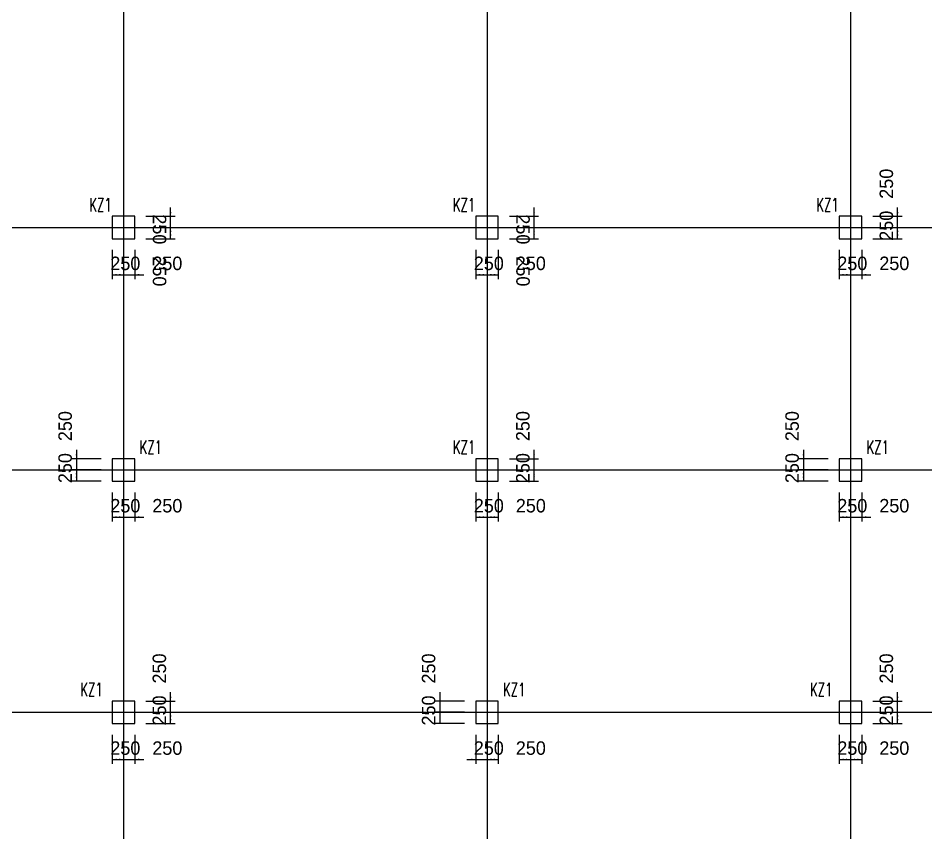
# Model space of a CAD drawing. Extents: x 19107 to 699106, y -67310 to 245688.
# Drawn here: x 536410 to 556637, y 125202 to 143353 of the extents above; entities that cross this region are included whole.
import ezdxf

# ---------------------------------------------------------------- set-up
doc = ezdxf.new("R2010")
doc.units = 0
doc.header["$LTSCALE"] = 100
doc.header["$MEASUREMENT"] = 0
doc.layers.add('DIM', color=3, linetype='Continuous')
doc.layers.add('DOTE', color=253, linetype='Continuous')
doc.layers.add('Select Column Frame Position', color=7, linetype='Continuous', lineweight=0)
doc.styles.get("Standard").update_dxf_attribs({"font": 'standard'})
doc.styles.add('汉字', font='汉字')
doc.dimstyles.get("Standard").update_dxf_attribs({"dimtxt": 300, "dimasz": 100, "dimexe": 100, "dimexo": 250, "dimgap": 100, "dimtad": 0, "dimtoh": 1, "dimdec": 0, "dimdsep": 46, "dimcen": 0.09, "dimclrt": 7, "dimadec": 0, "dimazin": 0, "dimtfac": 1, "dimtdec": 4, "dimtofl": 0, "dimtmove": 0, "dimatfit": 3, "dimfxl": 1, "dimtolj": 1, "dimtzin": 0, "dimarcsym": 0})

# ---------------------------------------------------------------- blocks, each defined once
blk = doc.blocks.new('*D4224')
at = {"layer": 'DIM', "color": 0, "linetype": 'ByBlock', "lineweight": -2}
for p, q in [((538508, 138188), (538508, 137538)), ((538758, 138188), (538758, 137538)), ((538508, 137638), (538758, 137638))]:
    blk.add_line(p, q, dxfattribs=at)
for points in [[(538508, 137638), (538608, 137655), (538608, 137621)], [(538758, 137638), (538658, 137621), (538658, 137655)]]:
    blk.add_solid(points, dxfattribs=at)
at = {"layer": 'DIM', "color": 7, "linetype": 'Continuous', "lineweight": -2, "insert": (538798, 137888), "char_height": 300, "width": 566.67, "attachment_point": 5, "style": '汉字'}
blk.add_mtext('250', dxfattribs=at)
blk = doc.blocks.new('*D1952')
at = {"layer": 'DIM', "color": 0, "linetype": 'ByBlock', "lineweight": -2}
for p, q in [((538758, 138188), (538758, 137538)), ((539008, 138188), (539008, 137538)), ((538558, 137638), (539208, 137638))]:
    blk.add_line(p, q, dxfattribs=at)
for points in [[(538758, 137638), (538658, 137621), (538658, 137655)], [(539008, 137638), (539108, 137655), (539108, 137621)]]:
    blk.add_solid(points, dxfattribs=at)
at = {"layer": 'DIM', "color": 7, "linetype": 'Continuous', "lineweight": -2, "insert": (539734, 137888), "char_height": 300, "width": 566.67, "attachment_point": 5, "style": '汉字'}
blk.add_mtext('250', dxfattribs=at)
blk = doc.blocks.new('*D2268')
at = {"layer": 'DIM', "color": 0, "linetype": 'ByBlock', "lineweight": -2}
for p, q in [((539258, 138688), (539908, 138688)), ((539808, 138438), (539808, 138688)), ((539258, 138438), (539908, 138438))]:
    blk.add_line(p, q, dxfattribs=at)
for points in [[(539808, 138688), (539825, 138588), (539791, 138588)], [(539808, 138438), (539791, 138538), (539825, 138538)]]:
    blk.add_solid(points, dxfattribs=at)
at = {"layer": 'DIM', "color": 7, "linetype": 'Continuous', "lineweight": -2, "insert": (539558, 137712), "char_height": 300, "width": 566.67, "attachment_point": 5, "rotation": 270, "style": '汉字'}
blk.add_mtext('250', dxfattribs=at)
blk = doc.blocks.new('*D2618')
at = {"layer": 'DIM', "color": 0, "linetype": 'ByBlock', "lineweight": -2}
for p, q in [((539808, 138488), (539808, 139138)), ((539258, 138938), (539908, 138938)), ((539258, 138688), (539908, 138688))]:
    blk.add_line(p, q, dxfattribs=at)
for points in [[(539808, 138938), (539791, 139038), (539825, 139038)], [(539808, 138688), (539825, 138588), (539791, 138588)]]:
    blk.add_solid(points, dxfattribs=at)
at = {"layer": 'DIM', "color": 7, "linetype": 'Continuous', "lineweight": -2, "insert": (539558, 138648), "char_height": 300, "width": 566.67, "attachment_point": 5, "rotation": 270, "style": '汉字'}
blk.add_mtext('250', dxfattribs=at)
blk = doc.blocks.new('*D2931')
at = {"layer": 'DIM', "color": 0, "linetype": 'ByBlock', "lineweight": -2}
for p, q in [((546608, 138188), (546608, 137538)), ((546858, 138188), (546858, 137538)), ((546608, 137638), (546858, 137638))]:
    blk.add_line(p, q, dxfattribs=at)
for points in [[(546608, 137638), (546708, 137655), (546708, 137621)], [(546858, 137638), (546758, 137621), (546758, 137655)]]:
    blk.add_solid(points, dxfattribs=at)
at = {"layer": 'DIM', "color": 7, "linetype": 'Continuous', "lineweight": -2, "insert": (546898, 137888), "char_height": 300, "width": 566.67, "attachment_point": 5, "style": '汉字'}
blk.add_mtext('250', dxfattribs=at)
blk = doc.blocks.new('*D668')
at = {"layer": 'DIM', "color": 0, "linetype": 'ByBlock', "lineweight": -2}
for p, q in [((546858, 138188), (546858, 137538)), ((547108, 138188), (547108, 137538)), ((546858, 137638), (547108, 137638))]:
    blk.add_line(p, q, dxfattribs=at)
for points in [[(546858, 137638), (546958, 137655), (546958, 137621)], [(547108, 137638), (547008, 137621), (547008, 137655)]]:
    blk.add_solid(points, dxfattribs=at)
at = {"layer": 'DIM', "color": 7, "linetype": 'Continuous', "lineweight": -2, "insert": (547834, 137888), "char_height": 300, "width": 566.67, "attachment_point": 5, "style": '汉字'}
blk.add_mtext('250', dxfattribs=at)
blk = doc.blocks.new('*D991')
at = {"layer": 'DIM', "color": 0, "linetype": 'ByBlock', "lineweight": -2}
for p, q in [((547358, 138688), (548008, 138688)), ((547908, 138438), (547908, 138688)), ((547358, 138438), (548008, 138438))]:
    blk.add_line(p, q, dxfattribs=at)
for points in [[(547908, 138688), (547925, 138588), (547891, 138588)], [(547908, 138438), (547891, 138538), (547925, 138538)]]:
    blk.add_solid(points, dxfattribs=at)
at = {"layer": 'DIM', "color": 7, "linetype": 'Continuous', "lineweight": -2, "insert": (547658, 137712), "char_height": 300, "width": 566.67, "attachment_point": 5, "rotation": 270, "style": '汉字'}
blk.add_mtext('250', dxfattribs=at)
blk = doc.blocks.new('*D1355')
at = {"layer": 'DIM', "color": 0, "linetype": 'ByBlock', "lineweight": -2}
for p, q in [((547908, 138488), (547908, 139138)), ((547358, 138938), (548008, 138938)), ((547358, 138688), (548008, 138688))]:
    blk.add_line(p, q, dxfattribs=at)
for points in [[(547908, 138938), (547891, 139038), (547925, 139038)], [(547908, 138688), (547925, 138588), (547891, 138588)]]:
    blk.add_solid(points, dxfattribs=at)
at = {"layer": 'DIM', "color": 7, "linetype": 'Continuous', "lineweight": -2, "insert": (547658, 138648), "char_height": 300, "width": 566.67, "attachment_point": 5, "rotation": 270, "style": '汉字'}
blk.add_mtext('250', dxfattribs=at)
blk = doc.blocks.new('*D1668')
at = {"layer": 'DIM', "color": 0, "linetype": 'ByBlock', "lineweight": -2}
for p, q in [((554708, 138188), (554708, 137538)), ((554958, 138188), (554958, 137538)), ((554708, 137638), (554958, 137638))]:
    blk.add_line(p, q, dxfattribs=at)
for points in [[(554708, 137638), (554808, 137655), (554808, 137621)], [(554958, 137638), (554858, 137621), (554858, 137655)]]:
    blk.add_solid(points, dxfattribs=at)
at = {"layer": 'DIM', "color": 7, "linetype": 'Continuous', "lineweight": -2, "insert": (554998, 137888), "char_height": 300, "width": 566.67, "attachment_point": 5, "style": '汉字'}
blk.add_mtext('250', dxfattribs=at)
blk = doc.blocks.new('*D1705')
at = {"layer": 'DIM', "color": 0, "linetype": 'ByBlock', "lineweight": -2}
for p, q in [((554958, 138188), (554958, 137538)), ((555208, 138188), (555208, 137538)), ((554758, 137638), (555408, 137638))]:
    blk.add_line(p, q, dxfattribs=at)
for points in [[(554958, 137638), (554858, 137621), (554858, 137655)], [(555208, 137638), (555308, 137655), (555308, 137621)]]:
    blk.add_solid(points, dxfattribs=at)
at = {"layer": 'DIM', "color": 7, "linetype": 'Continuous', "lineweight": -2, "insert": (555934, 137888), "char_height": 300, "width": 566.67, "attachment_point": 5, "style": '汉字'}
blk.add_mtext('250', dxfattribs=at)
blk = doc.blocks.new('*D4681')
at = {"layer": 'DIM', "color": 0, "linetype": 'ByBlock', "lineweight": -2}
for p, q in [((555458, 138688), (556108, 138688)), ((556008, 138438), (556008, 138688)), ((555458, 138438), (556108, 138438))]:
    blk.add_line(p, q, dxfattribs=at)
for points in [[(556008, 138688), (556025, 138588), (555991, 138588)], [(556008, 138438), (555991, 138538), (556025, 138538)]]:
    blk.add_solid(points, dxfattribs=at)
at = {"layer": 'DIM', "color": 7, "linetype": 'Continuous', "lineweight": -2, "insert": (555758, 138728), "char_height": 300, "width": 566.67, "attachment_point": 5, "rotation": 90, "style": '汉字'}
blk.add_mtext('250', dxfattribs=at)
blk = doc.blocks.new('*D5042')
at = {"layer": 'DIM', "color": 0, "linetype": 'ByBlock', "lineweight": -2}
for p, q in [((556008, 138488), (556008, 139138)), ((555458, 138938), (556108, 138938)), ((555458, 138688), (556108, 138688))]:
    blk.add_line(p, q, dxfattribs=at)
for points in [[(556008, 138938), (555991, 139038), (556025, 139038)], [(556008, 138688), (556025, 138588), (555991, 138588)]]:
    blk.add_solid(points, dxfattribs=at)
at = {"layer": 'DIM', "color": 7, "linetype": 'Continuous', "lineweight": -2, "insert": (555758, 139664), "char_height": 300, "width": 566.67, "attachment_point": 5, "rotation": 90, "style": '汉字'}
blk.add_mtext('250', dxfattribs=at)
blk = doc.blocks.new('*D1436')
at = {"layer": 'DIM', "color": 0, "linetype": 'ByBlock', "lineweight": -2}
for p, q in [((537708, 133738), (537708, 133088)), ((538258, 133538), (537608, 133538)), ((538258, 133288), (537608, 133288))]:
    blk.add_line(p, q, dxfattribs=at)
for points in [[(537708, 133538), (537691, 133638), (537725, 133638)], [(537708, 133288), (537725, 133188), (537691, 133188)]]:
    blk.add_solid(points, dxfattribs=at)
at = {"layer": 'DIM', "color": 7, "linetype": 'Continuous', "lineweight": -2, "insert": (537458, 134264), "char_height": 300, "width": 566.67, "attachment_point": 5, "rotation": 90, "style": '汉字'}
blk.add_mtext('250', dxfattribs=at)
blk = doc.blocks.new('*D1464')
at = {"layer": 'DIM', "color": 0, "linetype": 'ByBlock', "lineweight": -2}
for p, q in [((538258, 133288), (537608, 133288)), ((537708, 133288), (537708, 133038)), ((538258, 133038), (537608, 133038))]:
    blk.add_line(p, q, dxfattribs=at)
for points in [[(537708, 133288), (537725, 133188), (537691, 133188)], [(537708, 133038), (537691, 133138), (537725, 133138)]]:
    blk.add_solid(points, dxfattribs=at)
at = {"layer": 'DIM', "color": 7, "linetype": 'Continuous', "lineweight": -2, "insert": (537458, 133328), "char_height": 300, "width": 566.67, "attachment_point": 5, "rotation": 90, "style": '汉字'}
blk.add_mtext('250', dxfattribs=at)
blk = doc.blocks.new('*D4430')
at = {"layer": 'DIM', "color": 0, "linetype": 'ByBlock', "lineweight": -2}
for p, q in [((538508, 132788), (538508, 132138)), ((538758, 132788), (538758, 132138)), ((538508, 132238), (538758, 132238))]:
    blk.add_line(p, q, dxfattribs=at)
for points in [[(538508, 132238), (538608, 132255), (538608, 132221)], [(538758, 132238), (538658, 132221), (538658, 132255)]]:
    blk.add_solid(points, dxfattribs=at)
at = {"layer": 'DIM', "color": 7, "linetype": 'Continuous', "lineweight": -2, "insert": (538798, 132488), "char_height": 300, "width": 566.67, "attachment_point": 5, "style": '汉字'}
blk.add_mtext('250', dxfattribs=at)
blk = doc.blocks.new('*D4802')
at = {"layer": 'DIM', "color": 0, "linetype": 'ByBlock', "lineweight": -2}
for p, q in [((538758, 132788), (538758, 132138)), ((539008, 132788), (539008, 132138)), ((538558, 132238), (539208, 132238))]:
    blk.add_line(p, q, dxfattribs=at)
for points in [[(538758, 132238), (538658, 132221), (538658, 132255)], [(539008, 132238), (539108, 132255), (539108, 132221)]]:
    blk.add_solid(points, dxfattribs=at)
at = {"layer": 'DIM', "color": 7, "linetype": 'Continuous', "lineweight": -2, "insert": (539734, 132488), "char_height": 300, "width": 566.67, "attachment_point": 5, "style": '汉字'}
blk.add_mtext('250', dxfattribs=at)
blk = doc.blocks.new('*D5120')
at = {"layer": 'DIM', "color": 0, "linetype": 'ByBlock', "lineweight": -2}
for p, q in [((546608, 132788), (546608, 132138)), ((546858, 132788), (546858, 132138)), ((546608, 132238), (546858, 132238))]:
    blk.add_line(p, q, dxfattribs=at)
for points in [[(546608, 132238), (546708, 132255), (546708, 132221)], [(546858, 132238), (546758, 132221), (546758, 132255)]]:
    blk.add_solid(points, dxfattribs=at)
at = {"layer": 'DIM', "color": 7, "linetype": 'Continuous', "lineweight": -2, "insert": (546898, 132488), "char_height": 300, "width": 566.67, "attachment_point": 5, "style": '汉字'}
blk.add_mtext('250', dxfattribs=at)
blk = doc.blocks.new('*D171')
at = {"layer": 'DIM', "color": 0, "linetype": 'ByBlock', "lineweight": -2}
for p, q in [((546858, 132788), (546858, 132138)), ((547108, 132788), (547108, 132138)), ((546858, 132238), (547108, 132238))]:
    blk.add_line(p, q, dxfattribs=at)
for points in [[(546858, 132238), (546958, 132255), (546958, 132221)], [(547108, 132238), (547008, 132221), (547008, 132255)]]:
    blk.add_solid(points, dxfattribs=at)
at = {"layer": 'DIM', "color": 7, "linetype": 'Continuous', "lineweight": -2, "insert": (547834, 132488), "char_height": 300, "width": 566.67, "attachment_point": 5, "style": '汉字'}
blk.add_mtext('250', dxfattribs=at)
blk = doc.blocks.new('*D3125')
at = {"layer": 'DIM', "color": 0, "linetype": 'ByBlock', "lineweight": -2}
for p, q in [((547358, 133288), (548008, 133288)), ((547908, 133038), (547908, 133288)), ((547358, 133038), (548008, 133038))]:
    blk.add_line(p, q, dxfattribs=at)
for points in [[(547908, 133288), (547925, 133188), (547891, 133188)], [(547908, 133038), (547891, 133138), (547925, 133138)]]:
    blk.add_solid(points, dxfattribs=at)
at = {"layer": 'DIM', "color": 7, "linetype": 'Continuous', "lineweight": -2, "insert": (547658, 133328), "char_height": 300, "width": 566.67, "attachment_point": 5, "rotation": 90, "style": '汉字'}
blk.add_mtext('250', dxfattribs=at)
blk = doc.blocks.new('*D3494')
at = {"layer": 'DIM', "color": 0, "linetype": 'ByBlock', "lineweight": -2}
for p, q in [((547908, 133088), (547908, 133738)), ((547358, 133538), (548008, 133538)), ((547358, 133288), (548008, 133288))]:
    blk.add_line(p, q, dxfattribs=at)
for points in [[(547908, 133538), (547891, 133638), (547925, 133638)], [(547908, 133288), (547925, 133188), (547891, 133188)]]:
    blk.add_solid(points, dxfattribs=at)
at = {"layer": 'DIM', "color": 7, "linetype": 'Continuous', "lineweight": -2, "insert": (547658, 134264), "char_height": 300, "width": 566.67, "attachment_point": 5, "rotation": 90, "style": '汉字'}
blk.add_mtext('250', dxfattribs=at)
blk = doc.blocks.new('*D3816')
at = {"layer": 'DIM', "color": 0, "linetype": 'ByBlock', "lineweight": -2}
for p, q in [((553908, 133738), (553908, 133088)), ((554458, 133538), (553808, 133538)), ((554458, 133288), (553808, 133288))]:
    blk.add_line(p, q, dxfattribs=at)
for points in [[(553908, 133538), (553891, 133638), (553925, 133638)], [(553908, 133288), (553925, 133188), (553891, 133188)]]:
    blk.add_solid(points, dxfattribs=at)
at = {"layer": 'DIM', "color": 7, "linetype": 'Continuous', "lineweight": -2, "insert": (553658, 134264), "char_height": 300, "width": 566.67, "attachment_point": 5, "rotation": 90, "style": '汉字'}
blk.add_mtext('250', dxfattribs=at)
blk = doc.blocks.new('*D4186')
at = {"layer": 'DIM', "color": 0, "linetype": 'ByBlock', "lineweight": -2}
for p, q in [((554458, 133288), (553808, 133288)), ((553908, 133288), (553908, 133038)), ((554458, 133038), (553808, 133038))]:
    blk.add_line(p, q, dxfattribs=at)
for points in [[(553908, 133288), (553925, 133188), (553891, 133188)], [(553908, 133038), (553891, 133138), (553925, 133138)]]:
    blk.add_solid(points, dxfattribs=at)
at = {"layer": 'DIM', "color": 7, "linetype": 'Continuous', "lineweight": -2, "insert": (553658, 133328), "char_height": 300, "width": 566.67, "attachment_point": 5, "rotation": 90, "style": '汉字'}
blk.add_mtext('250', dxfattribs=at)
blk = doc.blocks.new('*D1868')
at = {"layer": 'DIM', "color": 0, "linetype": 'ByBlock', "lineweight": -2}
for p, q in [((554708, 132788), (554708, 132138)), ((554958, 132788), (554958, 132138)), ((554708, 132238), (554958, 132238))]:
    blk.add_line(p, q, dxfattribs=at)
for points in [[(554708, 132238), (554808, 132255), (554808, 132221)], [(554958, 132238), (554858, 132221), (554858, 132255)]]:
    blk.add_solid(points, dxfattribs=at)
at = {"layer": 'DIM', "color": 7, "linetype": 'Continuous', "lineweight": -2, "insert": (554998, 132488), "char_height": 300, "width": 566.67, "attachment_point": 5, "style": '汉字'}
blk.add_mtext('250', dxfattribs=at)
blk = doc.blocks.new('*D2235')
at = {"layer": 'DIM', "color": 0, "linetype": 'ByBlock', "lineweight": -2}
for p, q in [((554958, 132788), (554958, 132138)), ((555208, 132788), (555208, 132138)), ((554758, 132238), (555408, 132238))]:
    blk.add_line(p, q, dxfattribs=at)
for points in [[(554958, 132238), (554858, 132221), (554858, 132255)], [(555208, 132238), (555308, 132255), (555308, 132221)]]:
    blk.add_solid(points, dxfattribs=at)
at = {"layer": 'DIM', "color": 7, "linetype": 'Continuous', "lineweight": -2, "insert": (555934, 132488), "char_height": 300, "width": 566.67, "attachment_point": 5, "style": '汉字'}
blk.add_mtext('250', dxfattribs=at)
blk = doc.blocks.new('*D3669')
at = {"layer": 'DIM', "color": 0, "linetype": 'ByBlock', "lineweight": -2}
for p, q in [((538508, 127388), (538508, 126738)), ((538758, 127388), (538758, 126738)), ((538508, 126838), (538758, 126838))]:
    blk.add_line(p, q, dxfattribs=at)
for points in [[(538508, 126838), (538608, 126855), (538608, 126821)], [(538758, 126838), (538658, 126821), (538658, 126855)]]:
    blk.add_solid(points, dxfattribs=at)
at = {"layer": 'DIM', "color": 7, "linetype": 'Continuous', "lineweight": -2, "insert": (538798, 127088), "char_height": 300, "width": 566.67, "attachment_point": 5, "style": '汉字'}
blk.add_mtext('250', dxfattribs=at)
blk = doc.blocks.new('*D4037')
at = {"layer": 'DIM', "color": 0, "linetype": 'ByBlock', "lineweight": -2}
for p, q in [((538758, 127388), (538758, 126738)), ((539008, 127388), (539008, 126738)), ((538558, 126838), (539208, 126838))]:
    blk.add_line(p, q, dxfattribs=at)
for points in [[(538758, 126838), (538658, 126821), (538658, 126855)], [(539008, 126838), (539108, 126855), (539108, 126821)]]:
    blk.add_solid(points, dxfattribs=at)
at = {"layer": 'DIM', "color": 7, "linetype": 'Continuous', "lineweight": -2, "insert": (539734, 127088), "char_height": 300, "width": 566.67, "attachment_point": 5, "style": '汉字'}
blk.add_mtext('250', dxfattribs=at)
blk = doc.blocks.new('*D4362')
at = {"layer": 'DIM', "color": 0, "linetype": 'ByBlock', "lineweight": -2}
for p, q in [((539258, 127888), (539908, 127888)), ((539808, 127638), (539808, 127888)), ((539258, 127638), (539908, 127638))]:
    blk.add_line(p, q, dxfattribs=at)
for points in [[(539808, 127888), (539825, 127788), (539791, 127788)], [(539808, 127638), (539791, 127738), (539825, 127738)]]:
    blk.add_solid(points, dxfattribs=at)
at = {"layer": 'DIM', "color": 7, "linetype": 'Continuous', "lineweight": -2, "insert": (539558, 127928), "char_height": 300, "width": 566.67, "attachment_point": 5, "rotation": 90, "style": '汉字'}
blk.add_mtext('250', dxfattribs=at)
blk = doc.blocks.new('*D2080')
at = {"layer": 'DIM', "color": 0, "linetype": 'ByBlock', "lineweight": -2}
for p, q in [((539808, 127688), (539808, 128338)), ((539258, 128138), (539908, 128138)), ((539258, 127888), (539908, 127888))]:
    blk.add_line(p, q, dxfattribs=at)
for points in [[(539808, 128138), (539791, 128238), (539825, 128238)], [(539808, 127888), (539825, 127788), (539791, 127788)]]:
    blk.add_solid(points, dxfattribs=at)
at = {"layer": 'DIM', "color": 7, "linetype": 'Continuous', "lineweight": -2, "insert": (539558, 128864), "char_height": 300, "width": 566.67, "attachment_point": 5, "rotation": 90, "style": '汉字'}
blk.add_mtext('250', dxfattribs=at)
blk = doc.blocks.new('*D2398')
at = {"layer": 'DIM', "color": 0, "linetype": 'ByBlock', "lineweight": -2}
for p, q in [((545808, 128338), (545808, 127688)), ((546358, 128138), (545708, 128138)), ((546358, 127888), (545708, 127888))]:
    blk.add_line(p, q, dxfattribs=at)
for points in [[(545808, 128138), (545791, 128238), (545825, 128238)], [(545808, 127888), (545825, 127788), (545791, 127788)]]:
    blk.add_solid(points, dxfattribs=at)
at = {"layer": 'DIM', "color": 7, "linetype": 'Continuous', "lineweight": -2, "insert": (545558, 128864), "char_height": 300, "width": 566.67, "attachment_point": 5, "rotation": 90, "style": '汉字'}
blk.add_mtext('250', dxfattribs=at)
blk = doc.blocks.new('*D2751')
at = {"layer": 'DIM', "color": 0, "linetype": 'ByBlock', "lineweight": -2}
for p, q in [((546358, 127888), (545708, 127888)), ((545808, 127888), (545808, 127638)), ((546358, 127638), (545708, 127638))]:
    blk.add_line(p, q, dxfattribs=at)
for points in [[(545808, 127888), (545825, 127788), (545791, 127788)], [(545808, 127638), (545791, 127738), (545825, 127738)]]:
    blk.add_solid(points, dxfattribs=at)
at = {"layer": 'DIM', "color": 7, "linetype": 'Continuous', "lineweight": -2, "insert": (545558, 127928), "char_height": 300, "width": 566.67, "attachment_point": 5, "rotation": 90, "style": '汉字'}
blk.add_mtext('250', dxfattribs=at)
blk = doc.blocks.new('*D3066')
at = {"layer": 'DIM', "color": 0, "linetype": 'ByBlock', "lineweight": -2}
for p, q in [((546608, 127388), (546608, 126738)), ((546858, 127388), (546858, 126738)), ((546408, 126838), (547058, 126838))]:
    blk.add_line(p, q, dxfattribs=at)
for points in [[(546608, 126838), (546508, 126821), (546508, 126855)], [(546858, 126838), (546958, 126855), (546958, 126821)]]:
    blk.add_solid(points, dxfattribs=at)
at = {"layer": 'DIM', "color": 7, "linetype": 'Continuous', "lineweight": -2, "insert": (546898, 127088), "char_height": 300, "width": 566.67, "attachment_point": 5, "style": '汉字'}
blk.add_mtext('250', dxfattribs=at)
blk = doc.blocks.new('*D788')
at = {"layer": 'DIM', "color": 0, "linetype": 'ByBlock', "lineweight": -2}
for p, q in [((546858, 127388), (546858, 126738)), ((547108, 127388), (547108, 126738)), ((546858, 126838), (547108, 126838))]:
    blk.add_line(p, q, dxfattribs=at)
for points in [[(546858, 126838), (546958, 126855), (546958, 126821)], [(547108, 126838), (547008, 126821), (547008, 126855)]]:
    blk.add_solid(points, dxfattribs=at)
at = {"layer": 'DIM', "color": 7, "linetype": 'Continuous', "lineweight": -2, "insert": (547834, 127088), "char_height": 300, "width": 566.67, "attachment_point": 5, "style": '汉字'}
blk.add_mtext('250', dxfattribs=at)
blk = doc.blocks.new('*D1117')
at = {"layer": 'DIM', "color": 0, "linetype": 'ByBlock', "lineweight": -2}
for p, q in [((554708, 127388), (554708, 126738)), ((554958, 127388), (554958, 126738)), ((554708, 126838), (554958, 126838))]:
    blk.add_line(p, q, dxfattribs=at)
for points in [[(554708, 126838), (554808, 126855), (554808, 126821)], [(554958, 126838), (554858, 126821), (554858, 126855)]]:
    blk.add_solid(points, dxfattribs=at)
at = {"layer": 'DIM', "color": 7, "linetype": 'Continuous', "lineweight": -2, "insert": (554998, 127088), "char_height": 300, "width": 566.67, "attachment_point": 5, "style": '汉字'}
blk.add_mtext('250', dxfattribs=at)
blk = doc.blocks.new('*D1147')
at = {"layer": 'DIM', "color": 0, "linetype": 'ByBlock', "lineweight": -2}
for p, q in [((554958, 127388), (554958, 126738)), ((555208, 127388), (555208, 126738)), ((554958, 126838), (555208, 126838))]:
    blk.add_line(p, q, dxfattribs=at)
for points in [[(554958, 126838), (555058, 126855), (555058, 126821)], [(555208, 126838), (555108, 126821), (555108, 126855)]]:
    blk.add_solid(points, dxfattribs=at)
at = {"layer": 'DIM', "color": 7, "linetype": 'Continuous', "lineweight": -2, "insert": (555934, 127088), "char_height": 300, "width": 566.67, "attachment_point": 5, "style": '汉字'}
blk.add_mtext('250', dxfattribs=at)
blk = doc.blocks.new('*D1474')
at = {"layer": 'DIM', "color": 0, "linetype": 'ByBlock', "lineweight": -2}
for p, q in [((555458, 127888), (556108, 127888)), ((556008, 127638), (556008, 127888)), ((555458, 127638), (556108, 127638))]:
    blk.add_line(p, q, dxfattribs=at)
for points in [[(556008, 127888), (556025, 127788), (555991, 127788)], [(556008, 127638), (555991, 127738), (556025, 127738)]]:
    blk.add_solid(points, dxfattribs=at)
at = {"layer": 'DIM', "color": 7, "linetype": 'Continuous', "lineweight": -2, "insert": (555758, 127928), "char_height": 300, "width": 566.67, "attachment_point": 5, "rotation": 90, "style": '汉字'}
blk.add_mtext('250', dxfattribs=at)
blk = doc.blocks.new('*D4486')
at = {"layer": 'DIM', "color": 0, "linetype": 'ByBlock', "lineweight": -2}
for p, q in [((556008, 127688), (556008, 128338)), ((555458, 128138), (556108, 128138)), ((555458, 127888), (556108, 127888))]:
    blk.add_line(p, q, dxfattribs=at)
for points in [[(556008, 128138), (555991, 128238), (556025, 128238)], [(556008, 127888), (556025, 127788), (555991, 127788)]]:
    blk.add_solid(points, dxfattribs=at)
at = {"layer": 'DIM', "color": 7, "linetype": 'Continuous', "lineweight": -2, "insert": (555758, 128864), "char_height": 300, "width": 566.67, "attachment_point": 5, "rotation": 90, "style": '汉字'}
blk.add_mtext('250', dxfattribs=at)

msp = doc.modelspace()

# ---------------------------------------------------------------- linework, layer by layer
at = {"layer": 'DOTE'}
for p, q in [((538758.1, 238913.1), (538758.1, 94087.9)), ((546858.1, 210429.3), (546858.1, 94087.9)), ((554958.1, 210429.3), (554958.1, 88587.9)), ((491703.8, 138687.9), (593508.1, 138687.9)), ((508458.1, 133287.9), (585258.1, 133287.9)), ((510308.1, 127887.9), (579258.1, 127887.9))]:
    msp.add_line(p, q, dxfattribs=at)
at = {"layer": 'Select Column Frame Position', "color": 7, "linetype": 'Continuous', "lineweight": -3}
for points in [[(538508.1, 138437.9), (539008.1, 138437.9), (539008.1, 138937.9), (538508.1, 138937.9), (538508.1, 138437.9)], [(546608.1, 138437.9), (547108.1, 138437.9), (547108.1, 138937.9), (546608.1, 138937.9), (546608.1, 138437.9)], [(554708.1, 138437.9), (555208.1, 138437.9), (555208.1, 138937.9), (554708.1, 138937.9), (554708.1, 138437.9)], [(538508.1, 133037.9), (539008.1, 133037.9), (539008.1, 133537.9), (538508.1, 133537.9), (538508.1, 133037.9)], [(546608.1, 133037.9), (547108.1, 133037.9), (547108.1, 133537.9), (546608.1, 133537.9), (546608.1, 133037.9)], [(554708.1, 133037.9), (555208.1, 133037.9), (555208.1, 133537.9), (554708.1, 133537.9), (554708.1, 133037.9)], [(538508.1, 127637.9), (539008.1, 127637.9), (539008.1, 128137.9), (538508.1, 128137.9), (538508.1, 127637.9)], [(546608.1, 127637.9), (547108.1, 127637.9), (547108.1, 128137.9), (546608.1, 128137.9), (546608.1, 127637.9)], [(554708.1, 127637.9), (555208.1, 127637.9), (555208.1, 128137.9), (554708.1, 128137.9), (554708.1, 127637.9)]]:
    msp.add_lwpolyline(points, dxfattribs=at)

# ---------------------------------------------------------------- texts
at = {"color": 200, "linetype": 'Continuous', "lineweight": -3, "width": 0.7}
for p in [(537994.4, 139044), (546094.4, 139044), (554194.4, 139044), (539114.1, 133644), (546094.4, 133644), (555314.1, 133644), (537794.3, 128244), (547214.1, 128244), (554055.4, 128244)]:
    msp.add_text('KZ1', height=300, dxfattribs=at).set_placement(p)

# ---------------------------------------------------------------- dimensions: what is measured, and where the dimension line sits
at = {"layer": 'DIM', "color": 200}
for p1, p2, picture, middle in [((555208.1, 138687.9), (555208.1, 138937.9), '*D5042', (555758.1, 139156)), ((539008.1, 138687.9), (539008.1, 138937.9), '*D2618', (539558.1, 139156)), ((547108.1, 138687.9), (547108.1, 138937.9), '*D1355', (547658.1, 139156)), ((555208.1, 138437.9), (555208.1, 138687.9), '*D4681', (555758.1, 138219.9)), ((539008.1, 138437.9), (539008.1, 138687.9), '*D2268', (539558.1, 138219.9)), ((547108.1, 138437.9), (547108.1, 138687.9), '*D991', (547658.1, 138219.9)), ((538508.1, 138437.9), (538758.1, 138437.9), '*D4224', (538290, 137887.9)), ((538758.1, 138437.9), (539008.1, 138437.9), '*D1952', (539226.1, 137887.9)), ((546608.1, 138437.9), (546858.1, 138437.9), '*D2931', (546390, 137887.9)), ((546858.1, 138437.9), (547108.1, 138437.9), '*D668', (547326.1, 137887.9)), ((554708.1, 138437.9), (554958.1, 138437.9), '*D1668', (554490, 137887.9)), ((554958.1, 138437.9), (555208.1, 138437.9), '*D1705', (555426.1, 137887.9)), ((538508.1, 133537.9), (538508.1, 133287.9), '*D1436', (537458.1, 133756)), ((547108.1, 133287.9), (547108.1, 133537.9), '*D3494', (547658.1, 133756)), ((554708.1, 133537.9), (554708.1, 133287.9), '*D3816', (553658.1, 133756)), ((538508.1, 133287.9), (538508.1, 133037.9), '*D1464', (537458.1, 132819.9)), ((547108.1, 133037.9), (547108.1, 133287.9), '*D3125', (547658.1, 132819.9)), ((554708.1, 133287.9), (554708.1, 133037.9), '*D4186', (553658.1, 132819.9)), ((538508.1, 133037.9), (538758.1, 133037.9), '*D4430', (538290, 132487.9)), ((538758.1, 133037.9), (539008.1, 133037.9), '*D4802', (539226.1, 132487.9)), ((546608.1, 133037.9), (546858.1, 133037.9), '*D5120', (546390, 132487.9)), ((546858.1, 133037.9), (547108.1, 133037.9), '*D171', (547326.1, 132487.9)), ((554708.1, 133037.9), (554958.1, 133037.9), '*D1868', (554490, 132487.9)), ((554958.1, 133037.9), (555208.1, 133037.9), '*D2235', (555426.1, 132487.9)), ((539008.1, 127887.9), (539008.1, 128137.9), '*D2080', (539558.1, 128356)), ((546608.1, 128137.9), (546608.1, 127887.9), '*D2398', (545558.1, 128356)), ((555208.1, 127887.9), (555208.1, 128137.9), '*D4486', (555758.1, 128356)), ((539008.1, 127637.9), (539008.1, 127887.9), '*D4362', (539558.1, 127419.9)), ((546608.1, 127887.9), (546608.1, 127637.9), '*D2751', (545558.1, 127419.9)), ((555208.1, 127637.9), (555208.1, 127887.9), '*D1474', (555758.1, 127419.9)), ((538508.1, 127637.9), (538758.1, 127637.9), '*D3669', (538290, 127087.9)), ((538758.1, 127637.9), (539008.1, 127637.9), '*D4037', (539226.1, 127087.9)), ((546608.1, 127637.9), (546858.1, 127637.9), '*D3066', (546390, 127087.9)), ((546858.1, 127637.9), (547108.1, 127637.9), '*D788', (547326.1, 127087.9)), ((554708.1, 127637.9), (554958.1, 127637.9), '*D1117', (554490, 127087.9)), ((554958.1, 127637.9), (555208.1, 127637.9), '*D1147', (555426.1, 127087.9))]:
    dim = msp.add_aligned_dim(p1=p1, p2=p2, distance=-800, dimstyle='Standard', dxfattribs=at)
    dim.commit()
    dim.dimension.update_dxf_attribs({"geometry": picture, "text_midpoint": middle})

doc.saveas('drawing.dxf')
